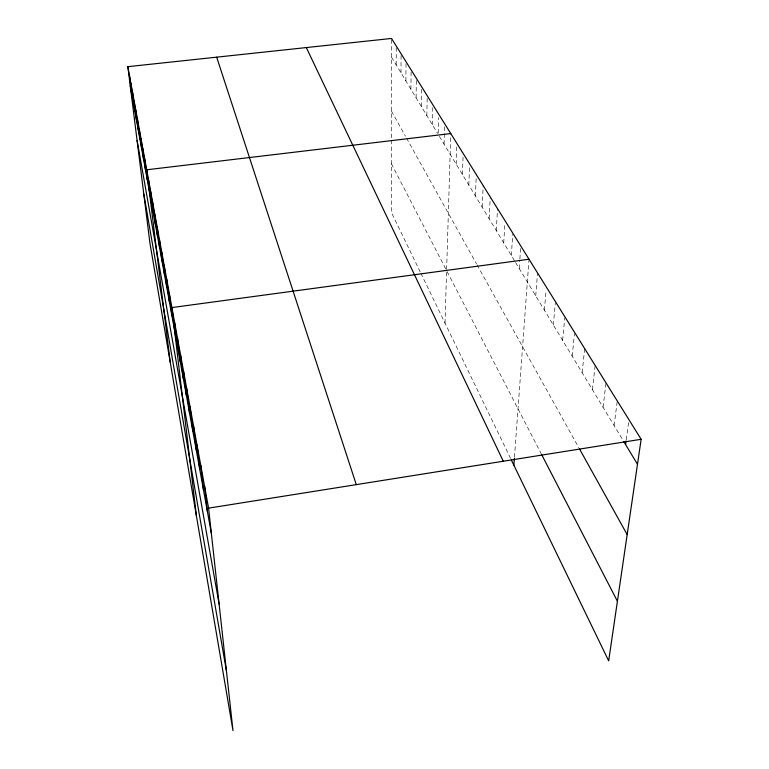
<?xml version="1.0" encoding="UTF-8"?>
<svg xmlns="http://www.w3.org/2000/svg" width="769" height="769" viewBox="0 0 769 769"><rect width="100%" height="100%" fill="white"/><g stroke="black" fill="none" stroke-linecap="round" stroke-linejoin="round"><path stroke-width="0.58" stroke-dasharray="3.85 2.88" d="M391.431 140.131L391.363 212.388L420.355 272.226M391.44 137.747L391.536 39.623M396.189 64.894L396.246 47.207M400.985 72.824L401.082 54.984M405.897 80.956L406.032 62.952M410.934 89.291L411.117 71.056M416.096 97.846L416.337 79.447M421.402 106.622L421.71 86.907M426.843 115.629L427.189 96.904M432.428 124.876L432.832 105.987M438.205 133.191L438.58 117.705M444.078 144.149L444.597 124.847M445.02 323.115L446.606 270.611M446.645 269.448L450.73 134.71M456.19 164.201L456.853 144.553M462.409 174.496L463.14 154.675M468.811 185.079L469.609 165.085M475.386 195.98L476.271 175.803M482.163 207.188L483.192 185.627M489.132 218.723L490.199 198.123M496.322 230.613L497.533 208.668M503.724 242.86L504.762 225.384M511.356 255.491L512.712 234.334M519.219 268.525L519.796 260.22M519.873 259.028L520.69 247.166M514.461 457.161L528.928 260.422M535.733 295.844L537.531 272.908M544.394 310.186L545.952 291.672M553.353 325.008L555.333 302.823M562.61 340.331L564.744 317.953M572.194 356.191L574.481 333.621M582.114 372.609L584.7 348.645M592.39 389.614L595.168 365.448M603.04 407.253L606.02 382.875M614.095 425.545L617.286 400.966M626.216 439.81L628.658 422.114M391.517 57.156L437.599 133.431M439.359 136.334L514.98 261.508M515.586 262.508L623.15 440.531M391.459 111.053L405.455 136.2M406.541 138.151L476.52 263.892M477.059 264.863L578.797 447.683M391.411 163.759L446.097 269.611M447.125 271.601L541.193 453.7M420.854 273.255L510.808 458.882"/><path stroke-width="1.15" d="M513.865 465.207L514.374 458.314M625.562 444.53L626.053 440.993M127.856 66.672L208.582 508.146L232.978 730.55L149.945 243.196L127.856 66.672L391.536 38.45L641.144 439.282L608.673 660.859L511.318 459.939M208.582 508.146L641.144 439.282M529.014 259.23L171.91 307.571L196.422 515.961M450.769 133.566L146.716 169.786L170.199 362.045M623.755 441.531L637.482 464.255M579.374 448.712L627.177 534.609M541.741 454.758L617.411 601.233M306.302 47.572L503.272 461.227M216.675 57.166L356.287 484.633M130.24 85.705L211.35 533.359M137.093 140.467L219.127 604.194M143.784 193.942L226.451 670.991M134.075 100.681L136.526 120.387M132.46 91.838L134.892 111.37M130.884 83.235L133.297 102.594M129.355 74.843L131.749 94.039M144.755 159.058L147.302 179.85M142.842 148.638L145.379 169.238M140.996 138.507L143.505 158.923M139.189 128.654L141.688 148.888M137.44 119.07L139.92 139.131M135.738 109.756L138.199 129.634M152.771 202.891L155.376 224.433M150.686 191.539L153.281 212.878M148.677 180.504L151.253 201.661M164.153 265.161L166.835 287.673M161.73 251.924L164.403 274.235M159.385 239.092L162.038 261.21M157.116 226.653L159.75 248.579M154.905 214.599L157.53 236.323M169.238 292.97L171.948 315.867M166.652 278.839L169.343 301.544M180.494 354.499L183.233 378.194M177.533 338.312L180.263 361.805M174.669 322.672L177.399 345.973M186.742 388.662L189.501 412.751M183.56 371.273L186.309 395.17M197.027 444.905L199.796 469.58M193.461 425.44L196.23 449.923M190.039 406.705L192.808 430.996M204.573 486.21L207.342 511.25M200.728 465.149L203.497 490.007"/></g></svg>
